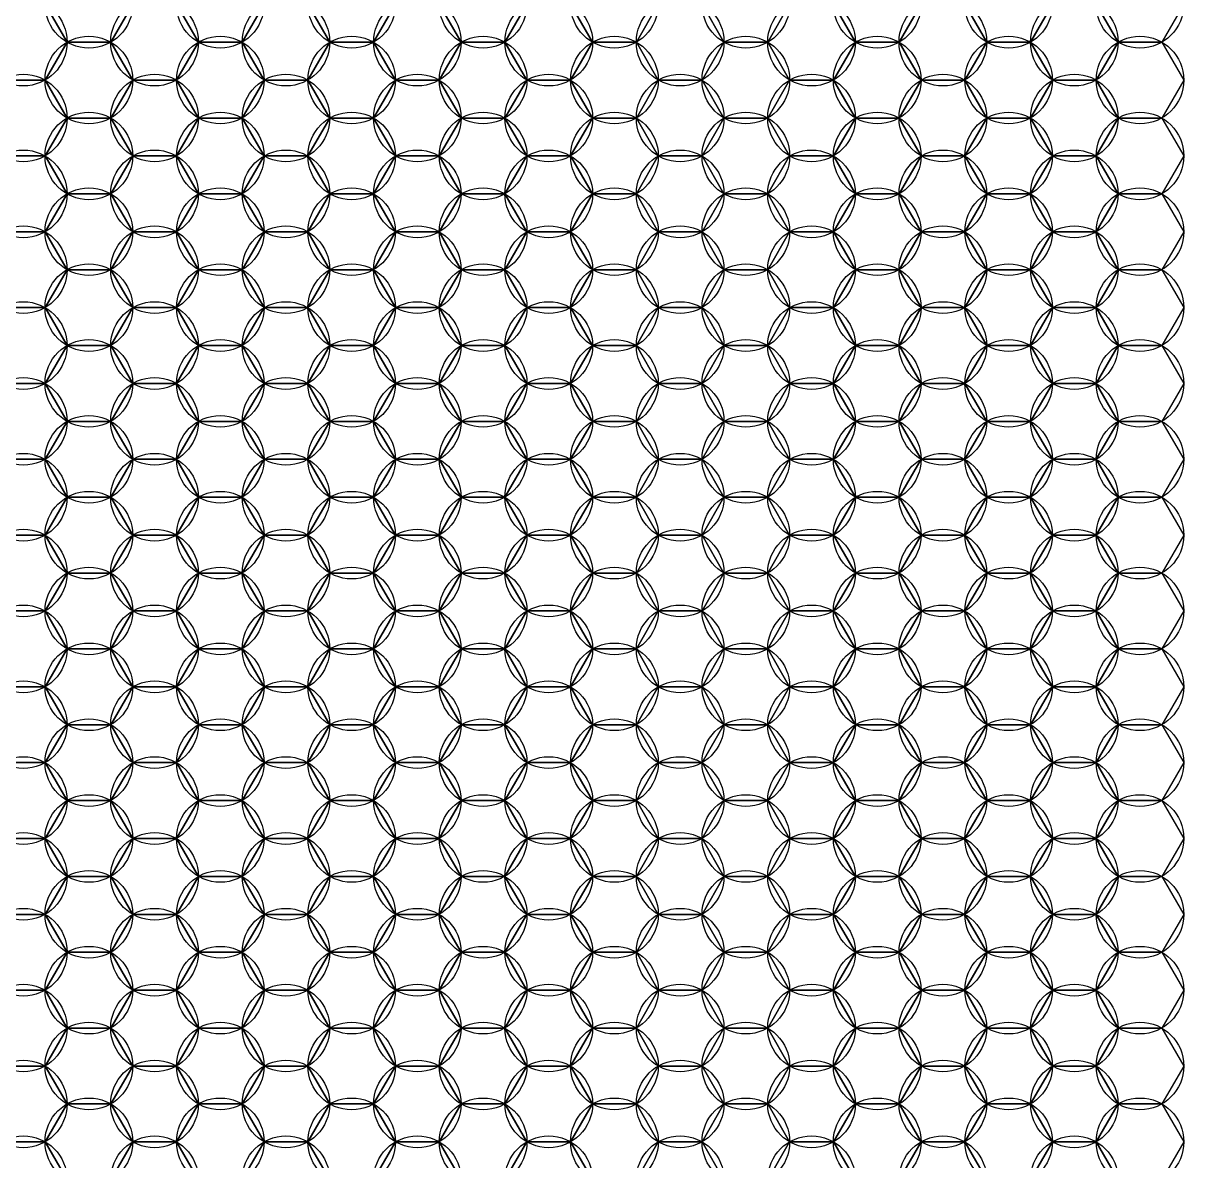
# Model space of a CAD drawing. Header units: millimetres. Extents: x 3015 to 4242, y 456 to 1532.
# Drawn here: x 4065.5 to 4237.4, y 628.6 to 797.1 of the extents above; entities that cross this region are included whole.
import ezdxf

# ---------------------------------------------------------------- set-up
doc = ezdxf.new("R2010")
doc.units = ezdxf.units.MM

msp = doc.modelspace()

# ---------------------------------------------------------------- linework, layer by layer
for points in [[(4068.78, 799.9), (4072.02, 805.52), (4078.51, 805.52), (4081.75, 799.9), (4078.51, 794.29), (4072.02, 794.29)], [(4088.24, 799.9), (4091.48, 805.52), (4097.97, 805.52), (4101.21, 799.9), (4097.97, 794.29), (4091.48, 794.29)], [(4107.7, 799.9), (4110.94, 805.52), (4117.43, 805.52), (4120.67, 799.9), (4117.43, 794.29), (4110.94, 794.29)], [(4127.16, 799.9), (4130.4, 805.52), (4136.89, 805.52), (4140.13, 799.9), (4136.89, 794.29), (4130.4, 794.29)], [(4146.62, 799.9), (4149.86, 805.52), (4156.35, 805.52), (4159.59, 799.9), (4156.35, 794.29), (4149.86, 794.29)], [(4166.08, 799.9), (4169.32, 805.52), (4175.81, 805.52), (4179.06, 799.9), (4175.81, 794.29), (4169.32, 794.29)], [(4185.54, 799.9), (4188.79, 805.52), (4195.27, 805.52), (4198.52, 799.9), (4195.27, 794.29), (4188.79, 794.29)], [(4205, 799.9), (4208.25, 805.52), (4214.73, 805.52), (4217.98, 799.9), (4214.73, 794.29), (4208.25, 794.29)], [(4224.46, 799.9), (4227.71, 805.52), (4234.19, 805.52), (4237.44, 799.9), (4234.19, 794.29), (4227.71, 794.29)], [(4059.05, 794.29), (4062.29, 799.9), (4068.78, 799.9), (4072.02, 794.29), (4068.78, 788.67), (4062.29, 788.67)], [(4078.51, 794.29), (4081.75, 799.9), (4088.24, 799.9), (4091.48, 794.29), (4088.24, 788.67), (4081.75, 788.67)], [(4097.97, 794.29), (4101.21, 799.9), (4107.7, 799.9), (4110.94, 794.29), (4107.7, 788.67), (4101.21, 788.67)], [(4117.43, 794.29), (4120.67, 799.9), (4127.16, 799.9), (4130.4, 794.29), (4127.16, 788.67), (4120.67, 788.67)], [(4136.89, 794.29), (4140.13, 799.9), (4146.62, 799.9), (4149.86, 794.29), (4146.62, 788.67), (4140.13, 788.67)], [(4156.35, 794.29), (4159.59, 799.9), (4166.08, 799.9), (4169.32, 794.29), (4166.08, 788.67), (4159.59, 788.67)], [(4175.81, 794.29), (4179.06, 799.9), (4185.54, 799.9), (4188.79, 794.29), (4185.54, 788.67), (4179.06, 788.67)], [(4195.27, 794.29), (4198.52, 799.9), (4205, 799.9), (4208.25, 794.29), (4205, 788.67), (4198.52, 788.67)], [(4214.73, 794.29), (4217.98, 799.9), (4224.46, 799.9), (4227.71, 794.29), (4224.46, 788.67), (4217.98, 788.67)], [(4068.78, 788.67), (4072.02, 794.29), (4078.51, 794.29), (4081.75, 788.67), (4078.51, 783.05), (4072.02, 783.05)], [(4088.24, 788.67), (4091.48, 794.29), (4097.97, 794.29), (4101.21, 788.67), (4097.97, 783.05), (4091.48, 783.05)], [(4107.7, 788.67), (4110.94, 794.29), (4117.43, 794.29), (4120.67, 788.67), (4117.43, 783.05), (4110.94, 783.05)], [(4127.16, 788.67), (4130.4, 794.29), (4136.89, 794.29), (4140.13, 788.67), (4136.89, 783.05), (4130.4, 783.05)], [(4146.62, 788.67), (4149.86, 794.29), (4156.35, 794.29), (4159.59, 788.67), (4156.35, 783.05), (4149.86, 783.05)], [(4166.08, 788.67), (4169.32, 794.29), (4175.81, 794.29), (4179.06, 788.67), (4175.81, 783.05), (4169.32, 783.05)], [(4185.54, 788.67), (4188.79, 794.29), (4195.27, 794.29), (4198.52, 788.67), (4195.27, 783.05), (4188.79, 783.05)], [(4205, 788.67), (4208.25, 794.29), (4214.73, 794.29), (4217.98, 788.67), (4214.73, 783.05), (4208.25, 783.05)], [(4224.46, 788.67), (4227.71, 794.29), (4234.19, 794.29), (4237.44, 788.67), (4234.19, 783.05), (4227.71, 783.05)], [(4059.05, 783.05), (4062.29, 788.67), (4068.78, 788.67), (4072.02, 783.05), (4068.78, 777.43), (4062.29, 777.43)], [(4078.51, 783.05), (4081.75, 788.67), (4088.24, 788.67), (4091.48, 783.05), (4088.24, 777.43), (4081.75, 777.43)], [(4097.97, 783.05), (4101.21, 788.67), (4107.7, 788.67), (4110.94, 783.05), (4107.7, 777.43), (4101.21, 777.43)], [(4117.43, 783.05), (4120.67, 788.67), (4127.16, 788.67), (4130.4, 783.05), (4127.16, 777.43), (4120.67, 777.43)], [(4136.89, 783.05), (4140.13, 788.67), (4146.62, 788.67), (4149.86, 783.05), (4146.62, 777.43), (4140.13, 777.43)], [(4156.35, 783.05), (4159.59, 788.67), (4166.08, 788.67), (4169.32, 783.05), (4166.08, 777.43), (4159.59, 777.43)], [(4175.81, 783.05), (4179.06, 788.67), (4185.54, 788.67), (4188.79, 783.05), (4185.54, 777.43), (4179.06, 777.43)], [(4195.27, 783.05), (4198.52, 788.67), (4205, 788.67), (4208.25, 783.05), (4205, 777.43), (4198.52, 777.43)], [(4214.73, 783.05), (4217.98, 788.67), (4224.46, 788.67), (4227.71, 783.05), (4224.46, 777.43), (4217.98, 777.43)], [(4068.78, 777.43), (4072.02, 783.05), (4078.51, 783.05), (4081.75, 777.43), (4078.51, 771.81), (4072.02, 771.81)], [(4088.24, 777.43), (4091.48, 783.05), (4097.97, 783.05), (4101.21, 777.43), (4097.97, 771.81), (4091.48, 771.81)], [(4107.7, 777.43), (4110.94, 783.05), (4117.43, 783.05), (4120.67, 777.43), (4117.43, 771.81), (4110.94, 771.81)], [(4127.16, 777.43), (4130.4, 783.05), (4136.89, 783.05), (4140.13, 777.43), (4136.89, 771.81), (4130.4, 771.81)], [(4146.62, 777.43), (4149.86, 783.05), (4156.35, 783.05), (4159.59, 777.43), (4156.35, 771.81), (4149.86, 771.81)], [(4166.08, 777.43), (4169.32, 783.05), (4175.81, 783.05), (4179.06, 777.43), (4175.81, 771.81), (4169.32, 771.81)], [(4185.54, 777.43), (4188.79, 783.05), (4195.27, 783.05), (4198.52, 777.43), (4195.27, 771.81), (4188.79, 771.81)], [(4205, 777.43), (4208.25, 783.05), (4214.73, 783.05), (4217.98, 777.43), (4214.73, 771.81), (4208.25, 771.81)], [(4224.46, 777.43), (4227.71, 783.05), (4234.19, 783.05), (4237.44, 777.43), (4234.19, 771.81), (4227.71, 771.81)], [(4059.05, 771.81), (4062.29, 777.43), (4068.78, 777.43), (4072.02, 771.81), (4068.78, 766.2), (4062.29, 766.2)], [(4078.51, 771.81), (4081.75, 777.43), (4088.24, 777.43), (4091.48, 771.81), (4088.24, 766.2), (4081.75, 766.2)], [(4097.97, 771.81), (4101.21, 777.43), (4107.7, 777.43), (4110.94, 771.81), (4107.7, 766.2), (4101.21, 766.2)], [(4117.43, 771.81), (4120.67, 777.43), (4127.16, 777.43), (4130.4, 771.81), (4127.16, 766.2), (4120.67, 766.2)], [(4136.89, 771.81), (4140.13, 777.43), (4146.62, 777.43), (4149.86, 771.81), (4146.62, 766.2), (4140.13, 766.2)], [(4156.35, 771.81), (4159.59, 777.43), (4166.08, 777.43), (4169.32, 771.81), (4166.08, 766.2), (4159.59, 766.2)], [(4175.81, 771.81), (4179.06, 777.43), (4185.54, 777.43), (4188.79, 771.81), (4185.54, 766.2), (4179.06, 766.2)], [(4195.27, 771.81), (4198.52, 777.43), (4205, 777.43), (4208.25, 771.81), (4205, 766.2), (4198.52, 766.2)], [(4214.73, 771.81), (4217.98, 777.43), (4224.46, 777.43), (4227.71, 771.81), (4224.46, 766.2), (4217.98, 766.2)], [(4068.78, 766.2), (4072.02, 771.81), (4078.51, 771.81), (4081.75, 766.2), (4078.51, 760.58), (4072.02, 760.58)], [(4088.24, 766.2), (4091.48, 771.81), (4097.97, 771.81), (4101.21, 766.2), (4097.97, 760.58), (4091.48, 760.58)], [(4107.7, 766.2), (4110.94, 771.81), (4117.43, 771.81), (4120.67, 766.2), (4117.43, 760.58), (4110.94, 760.58)], [(4127.16, 766.2), (4130.4, 771.81), (4136.89, 771.81), (4140.13, 766.2), (4136.89, 760.58), (4130.4, 760.58)], [(4146.62, 766.2), (4149.86, 771.81), (4156.35, 771.81), (4159.59, 766.2), (4156.35, 760.58), (4149.86, 760.58)], [(4166.08, 766.2), (4169.32, 771.81), (4175.81, 771.81), (4179.06, 766.2), (4175.81, 760.58), (4169.32, 760.58)], [(4185.54, 766.2), (4188.79, 771.81), (4195.27, 771.81), (4198.52, 766.2), (4195.27, 760.58), (4188.79, 760.58)], [(4205, 766.2), (4208.25, 771.81), (4214.73, 771.81), (4217.98, 766.2), (4214.73, 760.58), (4208.25, 760.58)], [(4224.46, 766.2), (4227.71, 771.81), (4234.19, 771.81), (4237.44, 766.2), (4234.19, 760.58), (4227.71, 760.58)], [(4059.05, 760.58), (4062.29, 766.2), (4068.78, 766.2), (4072.02, 760.58), (4068.78, 754.96), (4062.29, 754.96)], [(4078.51, 760.58), (4081.75, 766.2), (4088.24, 766.2), (4091.48, 760.58), (4088.24, 754.96), (4081.75, 754.96)], [(4097.97, 760.58), (4101.21, 766.2), (4107.7, 766.2), (4110.94, 760.58), (4107.7, 754.96), (4101.21, 754.96)], [(4117.43, 760.58), (4120.67, 766.2), (4127.16, 766.2), (4130.4, 760.58), (4127.16, 754.96), (4120.67, 754.96)], [(4136.89, 760.58), (4140.13, 766.2), (4146.62, 766.2), (4149.86, 760.58), (4146.62, 754.96), (4140.13, 754.96)], [(4156.35, 760.58), (4159.59, 766.2), (4166.08, 766.2), (4169.32, 760.58), (4166.08, 754.96), (4159.59, 754.96)], [(4175.81, 760.58), (4179.06, 766.2), (4185.54, 766.2), (4188.79, 760.58), (4185.54, 754.96), (4179.06, 754.96)], [(4195.27, 760.58), (4198.52, 766.2), (4205, 766.2), (4208.25, 760.58), (4205, 754.96), (4198.52, 754.96)], [(4214.73, 760.58), (4217.98, 766.2), (4224.46, 766.2), (4227.71, 760.58), (4224.46, 754.96), (4217.98, 754.96)], [(4068.78, 754.96), (4072.02, 760.58), (4078.51, 760.58), (4081.75, 754.96), (4078.51, 749.34), (4072.02, 749.34)], [(4088.24, 754.96), (4091.48, 760.58), (4097.97, 760.58), (4101.21, 754.96), (4097.97, 749.34), (4091.48, 749.34)], [(4107.7, 754.96), (4110.94, 760.58), (4117.43, 760.58), (4120.67, 754.96), (4117.43, 749.34), (4110.94, 749.34)], [(4127.16, 754.96), (4130.4, 760.58), (4136.89, 760.58), (4140.13, 754.96), (4136.89, 749.34), (4130.4, 749.34)], [(4146.62, 754.96), (4149.86, 760.58), (4156.35, 760.58), (4159.59, 754.96), (4156.35, 749.34), (4149.86, 749.34)], [(4166.08, 754.96), (4169.32, 760.58), (4175.81, 760.58), (4179.06, 754.96), (4175.81, 749.34), (4169.32, 749.34)], [(4185.54, 754.96), (4188.79, 760.58), (4195.27, 760.58), (4198.52, 754.96), (4195.27, 749.34), (4188.79, 749.34)], [(4205, 754.96), (4208.25, 760.58), (4214.73, 760.58), (4217.98, 754.96), (4214.73, 749.34), (4208.25, 749.34)], [(4224.46, 754.96), (4227.71, 760.58), (4234.19, 760.58), (4237.44, 754.96), (4234.19, 749.34), (4227.71, 749.34)], [(4059.05, 749.34), (4062.29, 754.96), (4068.78, 754.96), (4072.02, 749.34), (4068.78, 743.73), (4062.29, 743.73)], [(4078.51, 749.34), (4081.75, 754.96), (4088.24, 754.96), (4091.48, 749.34), (4088.24, 743.73), (4081.75, 743.73)], [(4097.97, 749.34), (4101.21, 754.96), (4107.7, 754.96), (4110.94, 749.34), (4107.7, 743.73), (4101.21, 743.73)], [(4117.43, 749.34), (4120.67, 754.96), (4127.16, 754.96), (4130.4, 749.34), (4127.16, 743.73), (4120.67, 743.73)], [(4136.89, 749.34), (4140.13, 754.96), (4146.62, 754.96), (4149.86, 749.34), (4146.62, 743.73), (4140.13, 743.73)], [(4156.35, 749.34), (4159.59, 754.96), (4166.08, 754.96), (4169.32, 749.34), (4166.08, 743.73), (4159.59, 743.73)], [(4175.81, 749.34), (4179.06, 754.96), (4185.54, 754.96), (4188.79, 749.34), (4185.54, 743.73), (4179.06, 743.73)], [(4195.27, 749.34), (4198.52, 754.96), (4205, 754.96), (4208.25, 749.34), (4205, 743.73), (4198.52, 743.73)], [(4214.73, 749.34), (4217.98, 754.96), (4224.46, 754.96), (4227.71, 749.34), (4224.46, 743.73), (4217.98, 743.73)], [(4068.78, 743.73), (4072.02, 749.34), (4078.51, 749.34), (4081.75, 743.73), (4078.51, 738.11), (4072.02, 738.11)], [(4088.24, 743.73), (4091.48, 749.34), (4097.97, 749.34), (4101.21, 743.73), (4097.97, 738.11), (4091.48, 738.11)], [(4107.7, 743.73), (4110.94, 749.34), (4117.43, 749.34), (4120.67, 743.73), (4117.43, 738.11), (4110.94, 738.11)], [(4127.16, 743.73), (4130.4, 749.34), (4136.89, 749.34), (4140.13, 743.73), (4136.89, 738.11), (4130.4, 738.11)], [(4146.62, 743.73), (4149.86, 749.34), (4156.35, 749.34), (4159.59, 743.73), (4156.35, 738.11), (4149.86, 738.11)], [(4166.08, 743.73), (4169.32, 749.34), (4175.81, 749.34), (4179.06, 743.73), (4175.81, 738.11), (4169.32, 738.11)], [(4185.54, 743.73), (4188.79, 749.34), (4195.27, 749.34), (4198.52, 743.73), (4195.27, 738.11), (4188.79, 738.11)], [(4205, 743.73), (4208.25, 749.34), (4214.73, 749.34), (4217.98, 743.73), (4214.73, 738.11), (4208.25, 738.11)], [(4224.46, 743.73), (4227.71, 749.34), (4234.19, 749.34), (4237.44, 743.73), (4234.19, 738.11), (4227.71, 738.11)], [(4059.05, 738.11), (4062.29, 743.73), (4068.78, 743.73), (4072.02, 738.11), (4068.78, 732.49), (4062.29, 732.49)], [(4078.51, 738.11), (4081.75, 743.73), (4088.24, 743.73), (4091.48, 738.11), (4088.24, 732.49), (4081.75, 732.49)], [(4097.97, 738.11), (4101.21, 743.73), (4107.7, 743.73), (4110.94, 738.11), (4107.7, 732.49), (4101.21, 732.49)], [(4117.43, 738.11), (4120.67, 743.73), (4127.16, 743.73), (4130.4, 738.11), (4127.16, 732.49), (4120.67, 732.49)], [(4136.89, 738.11), (4140.13, 743.73), (4146.62, 743.73), (4149.86, 738.11), (4146.62, 732.49), (4140.13, 732.49)], [(4156.35, 738.11), (4159.59, 743.73), (4166.08, 743.73), (4169.32, 738.11), (4166.08, 732.49), (4159.59, 732.49)], [(4175.81, 738.11), (4179.06, 743.73), (4185.54, 743.73), (4188.79, 738.11), (4185.54, 732.49), (4179.06, 732.49)], [(4195.27, 738.11), (4198.52, 743.73), (4205, 743.73), (4208.25, 738.11), (4205, 732.49), (4198.52, 732.49)], [(4214.73, 738.11), (4217.98, 743.73), (4224.46, 743.73), (4227.71, 738.11), (4224.46, 732.49), (4217.98, 732.49)], [(4068.78, 732.49), (4072.02, 738.11), (4078.51, 738.11), (4081.75, 732.49), (4078.51, 726.87), (4072.02, 726.87)], [(4088.24, 732.49), (4091.48, 738.11), (4097.97, 738.11), (4101.21, 732.49), (4097.97, 726.87), (4091.48, 726.87)], [(4107.7, 732.49), (4110.94, 738.11), (4117.43, 738.11), (4120.67, 732.49), (4117.43, 726.87), (4110.94, 726.87)], [(4127.16, 732.49), (4130.4, 738.11), (4136.89, 738.11), (4140.13, 732.49), (4136.89, 726.87), (4130.4, 726.87)], [(4146.62, 732.49), (4149.86, 738.11), (4156.35, 738.11), (4159.59, 732.49), (4156.35, 726.87), (4149.86, 726.87)], [(4166.08, 732.49), (4169.32, 738.11), (4175.81, 738.11), (4179.06, 732.49), (4175.81, 726.87), (4169.32, 726.87)], [(4185.54, 732.49), (4188.79, 738.11), (4195.27, 738.11), (4198.52, 732.49), (4195.27, 726.87), (4188.79, 726.87)], [(4205, 732.49), (4208.25, 738.11), (4214.73, 738.11), (4217.98, 732.49), (4214.73, 726.87), (4208.25, 726.87)], [(4224.46, 732.49), (4227.71, 738.11), (4234.19, 738.11), (4237.44, 732.49), (4234.19, 726.87), (4227.71, 726.87)], [(4059.05, 726.87), (4062.29, 732.49), (4068.78, 732.49), (4072.02, 726.87), (4068.78, 721.25), (4062.29, 721.25)], [(4078.51, 726.87), (4081.75, 732.49), (4088.24, 732.49), (4091.48, 726.87), (4088.24, 721.25), (4081.75, 721.25)], [(4097.97, 726.87), (4101.21, 732.49), (4107.7, 732.49), (4110.94, 726.87), (4107.7, 721.25), (4101.21, 721.25)], [(4117.43, 726.87), (4120.67, 732.49), (4127.16, 732.49), (4130.4, 726.87), (4127.16, 721.25), (4120.67, 721.25)], [(4136.89, 726.87), (4140.13, 732.49), (4146.62, 732.49), (4149.86, 726.87), (4146.62, 721.25), (4140.13, 721.25)], [(4156.35, 726.87), (4159.59, 732.49), (4166.08, 732.49), (4169.32, 726.87), (4166.08, 721.25), (4159.59, 721.25)], [(4175.81, 726.87), (4179.06, 732.49), (4185.54, 732.49), (4188.79, 726.87), (4185.54, 721.25), (4179.06, 721.25)], [(4195.27, 726.87), (4198.52, 732.49), (4205, 732.49), (4208.25, 726.87), (4205, 721.25), (4198.52, 721.25)], [(4214.73, 726.87), (4217.98, 732.49), (4224.46, 732.49), (4227.71, 726.87), (4224.46, 721.25), (4217.98, 721.25)], [(4068.78, 721.25), (4072.02, 726.87), (4078.51, 726.87), (4081.75, 721.25), (4078.51, 715.64), (4072.02, 715.64)], [(4088.24, 721.25), (4091.48, 726.87), (4097.97, 726.87), (4101.21, 721.25), (4097.97, 715.64), (4091.48, 715.64)], [(4107.7, 721.25), (4110.94, 726.87), (4117.43, 726.87), (4120.67, 721.25), (4117.43, 715.64), (4110.94, 715.64)], [(4127.16, 721.25), (4130.4, 726.87), (4136.89, 726.87), (4140.13, 721.25), (4136.89, 715.64), (4130.4, 715.64)], [(4146.62, 721.25), (4149.86, 726.87), (4156.35, 726.87), (4159.59, 721.25), (4156.35, 715.64), (4149.86, 715.64)], [(4166.08, 721.25), (4169.32, 726.87), (4175.81, 726.87), (4179.06, 721.25), (4175.81, 715.64), (4169.32, 715.64)], [(4185.54, 721.25), (4188.79, 726.87), (4195.27, 726.87), (4198.52, 721.25), (4195.27, 715.64), (4188.79, 715.64)], [(4205, 721.25), (4208.25, 726.87), (4214.73, 726.87), (4217.98, 721.25), (4214.73, 715.64), (4208.25, 715.64)], [(4224.46, 721.25), (4227.71, 726.87), (4234.19, 726.87), (4237.44, 721.25), (4234.19, 715.64), (4227.71, 715.64)], [(4059.05, 715.64), (4062.29, 721.25), (4068.78, 721.25), (4072.02, 715.64), (4068.78, 710.02), (4062.29, 710.02)], [(4078.51, 715.64), (4081.75, 721.25), (4088.24, 721.25), (4091.48, 715.64), (4088.24, 710.02), (4081.75, 710.02)], [(4097.97, 715.64), (4101.21, 721.25), (4107.7, 721.25), (4110.94, 715.64), (4107.7, 710.02), (4101.21, 710.02)], [(4117.43, 715.64), (4120.67, 721.25), (4127.16, 721.25), (4130.4, 715.64), (4127.16, 710.02), (4120.67, 710.02)], [(4136.89, 715.64), (4140.13, 721.25), (4146.62, 721.25), (4149.86, 715.64), (4146.62, 710.02), (4140.13, 710.02)], [(4156.35, 715.64), (4159.59, 721.25), (4166.08, 721.25), (4169.32, 715.64), (4166.08, 710.02), (4159.59, 710.02)], [(4175.81, 715.64), (4179.06, 721.25), (4185.54, 721.25), (4188.79, 715.64), (4185.54, 710.02), (4179.06, 710.02)], [(4195.27, 715.64), (4198.52, 721.25), (4205, 721.25), (4208.25, 715.64), (4205, 710.02), (4198.52, 710.02)], [(4214.73, 715.64), (4217.98, 721.25), (4224.46, 721.25), (4227.71, 715.64), (4224.46, 710.02), (4217.98, 710.02)], [(4068.78, 710.02), (4072.02, 715.64), (4078.51, 715.64), (4081.75, 710.02), (4078.51, 704.4), (4072.02, 704.4)], [(4088.24, 710.02), (4091.48, 715.64), (4097.97, 715.64), (4101.21, 710.02), (4097.97, 704.4), (4091.48, 704.4)], [(4107.7, 710.02), (4110.94, 715.64), (4117.43, 715.64), (4120.67, 710.02), (4117.43, 704.4), (4110.94, 704.4)], [(4127.16, 710.02), (4130.4, 715.64), (4136.89, 715.64), (4140.13, 710.02), (4136.89, 704.4), (4130.4, 704.4)], [(4146.62, 710.02), (4149.86, 715.64), (4156.35, 715.64), (4159.59, 710.02), (4156.35, 704.4), (4149.86, 704.4)], [(4166.08, 710.02), (4169.32, 715.64), (4175.81, 715.64), (4179.06, 710.02), (4175.81, 704.4), (4169.32, 704.4)], [(4185.54, 710.02), (4188.79, 715.64), (4195.27, 715.64), (4198.52, 710.02), (4195.27, 704.4), (4188.79, 704.4)], [(4205, 710.02), (4208.25, 715.64), (4214.73, 715.64), (4217.98, 710.02), (4214.73, 704.4), (4208.25, 704.4)], [(4224.46, 710.02), (4227.71, 715.64), (4234.19, 715.64), (4237.44, 710.02), (4234.19, 704.4), (4227.71, 704.4)], [(4059.05, 704.4), (4062.29, 710.02), (4068.78, 710.02), (4072.02, 704.4), (4068.78, 698.78), (4062.29, 698.78)], [(4078.51, 704.4), (4081.75, 710.02), (4088.24, 710.02), (4091.48, 704.4), (4088.24, 698.78), (4081.75, 698.78)], [(4097.97, 704.4), (4101.21, 710.02), (4107.7, 710.02), (4110.94, 704.4), (4107.7, 698.78), (4101.21, 698.78)], [(4117.43, 704.4), (4120.67, 710.02), (4127.16, 710.02), (4130.4, 704.4), (4127.16, 698.78), (4120.67, 698.78)], [(4136.89, 704.4), (4140.13, 710.02), (4146.62, 710.02), (4149.86, 704.4), (4146.62, 698.78), (4140.13, 698.78)], [(4156.35, 704.4), (4159.59, 710.02), (4166.08, 710.02), (4169.32, 704.4), (4166.08, 698.78), (4159.59, 698.78)], [(4175.81, 704.4), (4179.06, 710.02), (4185.54, 710.02), (4188.79, 704.4), (4185.54, 698.78), (4179.06, 698.78)], [(4195.27, 704.4), (4198.52, 710.02), (4205, 710.02), (4208.25, 704.4), (4205, 698.78), (4198.52, 698.78)], [(4214.73, 704.4), (4217.98, 710.02), (4224.46, 710.02), (4227.71, 704.4), (4224.46, 698.78), (4217.98, 698.78)], [(4068.78, 698.78), (4072.02, 704.4), (4078.51, 704.4), (4081.75, 698.78), (4078.51, 693.16), (4072.02, 693.16)], [(4088.24, 698.78), (4091.48, 704.4), (4097.97, 704.4), (4101.21, 698.78), (4097.97, 693.16), (4091.48, 693.16)], [(4107.7, 698.78), (4110.94, 704.4), (4117.43, 704.4), (4120.67, 698.78), (4117.43, 693.16), (4110.94, 693.16)], [(4127.16, 698.78), (4130.4, 704.4), (4136.89, 704.4), (4140.13, 698.78), (4136.89, 693.16), (4130.4, 693.16)], [(4146.62, 698.78), (4149.86, 704.4), (4156.35, 704.4), (4159.59, 698.78), (4156.35, 693.16), (4149.86, 693.16)], [(4166.08, 698.78), (4169.32, 704.4), (4175.81, 704.4), (4179.06, 698.78), (4175.81, 693.16), (4169.32, 693.16)], [(4185.54, 698.78), (4188.79, 704.4), (4195.27, 704.4), (4198.52, 698.78), (4195.27, 693.16), (4188.79, 693.16)], [(4205, 698.78), (4208.25, 704.4), (4214.73, 704.4), (4217.98, 698.78), (4214.73, 693.16), (4208.25, 693.16)], [(4224.46, 698.78), (4227.71, 704.4), (4234.19, 704.4), (4237.44, 698.78), (4234.19, 693.16), (4227.71, 693.16)], [(4059.05, 693.16), (4062.29, 698.78), (4068.78, 698.78), (4072.02, 693.16), (4068.78, 687.55), (4062.29, 687.55)], [(4078.51, 693.16), (4081.75, 698.78), (4088.24, 698.78), (4091.48, 693.16), (4088.24, 687.55), (4081.75, 687.55)], [(4097.97, 693.16), (4101.21, 698.78), (4107.7, 698.78), (4110.94, 693.16), (4107.7, 687.55), (4101.21, 687.55)], [(4117.43, 693.16), (4120.67, 698.78), (4127.16, 698.78), (4130.4, 693.16), (4127.16, 687.55), (4120.67, 687.55)], [(4136.89, 693.16), (4140.13, 698.78), (4146.62, 698.78), (4149.86, 693.16), (4146.62, 687.55), (4140.13, 687.55)], [(4156.35, 693.16), (4159.59, 698.78), (4166.08, 698.78), (4169.32, 693.16), (4166.08, 687.55), (4159.59, 687.55)], [(4175.81, 693.16), (4179.06, 698.78), (4185.54, 698.78), (4188.79, 693.16), (4185.54, 687.55), (4179.06, 687.55)], [(4195.27, 693.16), (4198.52, 698.78), (4205, 698.78), (4208.25, 693.16), (4205, 687.55), (4198.52, 687.55)], [(4214.73, 693.16), (4217.98, 698.78), (4224.46, 698.78), (4227.71, 693.16), (4224.46, 687.55), (4217.98, 687.55)], [(4068.78, 687.55), (4072.02, 693.16), (4078.51, 693.16), (4081.75, 687.55), (4078.51, 681.93), (4072.02, 681.93)], [(4088.24, 687.55), (4091.48, 693.16), (4097.97, 693.16), (4101.21, 687.55), (4097.97, 681.93), (4091.48, 681.93)], [(4107.7, 687.55), (4110.94, 693.16), (4117.43, 693.16), (4120.67, 687.55), (4117.43, 681.93), (4110.94, 681.93)], [(4127.16, 687.55), (4130.4, 693.16), (4136.89, 693.16), (4140.13, 687.55), (4136.89, 681.93), (4130.4, 681.93)], [(4146.62, 687.55), (4149.86, 693.16), (4156.35, 693.16), (4159.59, 687.55), (4156.35, 681.93), (4149.86, 681.93)], [(4166.08, 687.55), (4169.32, 693.16), (4175.81, 693.16), (4179.06, 687.55), (4175.81, 681.93), (4169.32, 681.93)], [(4185.54, 687.55), (4188.79, 693.16), (4195.27, 693.16), (4198.52, 687.55), (4195.27, 681.93), (4188.79, 681.93)], [(4205, 687.55), (4208.25, 693.16), (4214.73, 693.16), (4217.98, 687.55), (4214.73, 681.93), (4208.25, 681.93)], [(4224.46, 687.55), (4227.71, 693.16), (4234.19, 693.16), (4237.44, 687.55), (4234.19, 681.93), (4227.71, 681.93)], [(4059.05, 681.93), (4062.29, 687.55), (4068.78, 687.55), (4072.02, 681.93), (4068.78, 676.31), (4062.29, 676.31)], [(4078.51, 681.93), (4081.75, 687.55), (4088.24, 687.55), (4091.48, 681.93), (4088.24, 676.31), (4081.75, 676.31)], [(4097.97, 681.93), (4101.21, 687.55), (4107.7, 687.55), (4110.94, 681.93), (4107.7, 676.31), (4101.21, 676.31)], [(4117.43, 681.93), (4120.67, 687.55), (4127.16, 687.55), (4130.4, 681.93), (4127.16, 676.31), (4120.67, 676.31)], [(4136.89, 681.93), (4140.13, 687.55), (4146.62, 687.55), (4149.86, 681.93), (4146.62, 676.31), (4140.13, 676.31)], [(4156.35, 681.93), (4159.59, 687.55), (4166.08, 687.55), (4169.32, 681.93), (4166.08, 676.31), (4159.59, 676.31)], [(4175.81, 681.93), (4179.06, 687.55), (4185.54, 687.55), (4188.79, 681.93), (4185.54, 676.31), (4179.06, 676.31)], [(4195.27, 681.93), (4198.52, 687.55), (4205, 687.55), (4208.25, 681.93), (4205, 676.31), (4198.52, 676.31)], [(4214.73, 681.93), (4217.98, 687.55), (4224.46, 687.55), (4227.71, 681.93), (4224.46, 676.31), (4217.98, 676.31)], [(4068.78, 676.31), (4072.02, 681.93), (4078.51, 681.93), (4081.75, 676.31), (4078.51, 670.69), (4072.02, 670.69)], [(4088.24, 676.31), (4091.48, 681.93), (4097.97, 681.93), (4101.21, 676.31), (4097.97, 670.69), (4091.48, 670.69)], [(4107.7, 676.31), (4110.94, 681.93), (4117.43, 681.93), (4120.67, 676.31), (4117.43, 670.69), (4110.94, 670.69)], [(4127.16, 676.31), (4130.4, 681.93), (4136.89, 681.93), (4140.13, 676.31), (4136.89, 670.69), (4130.4, 670.69)], [(4146.62, 676.31), (4149.86, 681.93), (4156.35, 681.93), (4159.59, 676.31), (4156.35, 670.69), (4149.86, 670.69)], [(4166.08, 676.31), (4169.32, 681.93), (4175.81, 681.93), (4179.06, 676.31), (4175.81, 670.69), (4169.32, 670.69)], [(4185.54, 676.31), (4188.79, 681.93), (4195.27, 681.93), (4198.52, 676.31), (4195.27, 670.69), (4188.79, 670.69)], [(4205, 676.31), (4208.25, 681.93), (4214.73, 681.93), (4217.98, 676.31), (4214.73, 670.69), (4208.25, 670.69)], [(4224.46, 676.31), (4227.71, 681.93), (4234.19, 681.93), (4237.44, 676.31), (4234.19, 670.69), (4227.71, 670.69)], [(4059.05, 670.69), (4062.29, 676.31), (4068.78, 676.31), (4072.02, 670.69), (4068.78, 665.07), (4062.29, 665.07)], [(4078.51, 670.69), (4081.75, 676.31), (4088.24, 676.31), (4091.48, 670.69), (4088.24, 665.07), (4081.75, 665.07)], [(4097.97, 670.69), (4101.21, 676.31), (4107.7, 676.31), (4110.94, 670.69), (4107.7, 665.07), (4101.21, 665.07)], [(4117.43, 670.69), (4120.67, 676.31), (4127.16, 676.31), (4130.4, 670.69), (4127.16, 665.07), (4120.67, 665.07)], [(4136.89, 670.69), (4140.13, 676.31), (4146.62, 676.31), (4149.86, 670.69), (4146.62, 665.07), (4140.13, 665.07)], [(4156.35, 670.69), (4159.59, 676.31), (4166.08, 676.31), (4169.32, 670.69), (4166.08, 665.07), (4159.59, 665.07)], [(4175.81, 670.69), (4179.06, 676.31), (4185.54, 676.31), (4188.79, 670.69), (4185.54, 665.07), (4179.06, 665.07)], [(4195.27, 670.69), (4198.52, 676.31), (4205, 676.31), (4208.25, 670.69), (4205, 665.07), (4198.52, 665.07)], [(4214.73, 670.69), (4217.98, 676.31), (4224.46, 676.31), (4227.71, 670.69), (4224.46, 665.07), (4217.98, 665.07)], [(4068.78, 665.07), (4072.02, 670.69), (4078.51, 670.69), (4081.75, 665.07), (4078.51, 659.46), (4072.02, 659.46)], [(4088.24, 665.07), (4091.48, 670.69), (4097.97, 670.69), (4101.21, 665.07), (4097.97, 659.46), (4091.48, 659.46)], [(4107.7, 665.07), (4110.94, 670.69), (4117.43, 670.69), (4120.67, 665.07), (4117.43, 659.46), (4110.94, 659.46)], [(4127.16, 665.07), (4130.4, 670.69), (4136.89, 670.69), (4140.13, 665.07), (4136.89, 659.46), (4130.4, 659.46)], [(4146.62, 665.07), (4149.86, 670.69), (4156.35, 670.69), (4159.59, 665.07), (4156.35, 659.46), (4149.86, 659.46)], [(4166.08, 665.07), (4169.32, 670.69), (4175.81, 670.69), (4179.06, 665.07), (4175.81, 659.46), (4169.32, 659.46)], [(4185.54, 665.07), (4188.79, 670.69), (4195.27, 670.69), (4198.52, 665.07), (4195.27, 659.46), (4188.79, 659.46)], [(4205, 665.07), (4208.25, 670.69), (4214.73, 670.69), (4217.98, 665.07), (4214.73, 659.46), (4208.25, 659.46)], [(4224.46, 665.07), (4227.71, 670.69), (4234.19, 670.69), (4237.44, 665.07), (4234.19, 659.46), (4227.71, 659.46)], [(4059.05, 659.46), (4062.29, 665.07), (4068.78, 665.07), (4072.02, 659.46), (4068.78, 653.84), (4062.29, 653.84)], [(4078.51, 659.46), (4081.75, 665.07), (4088.24, 665.07), (4091.48, 659.46), (4088.24, 653.84), (4081.75, 653.84)], [(4097.97, 659.46), (4101.21, 665.07), (4107.7, 665.07), (4110.94, 659.46), (4107.7, 653.84), (4101.21, 653.84)], [(4117.43, 659.46), (4120.67, 665.07), (4127.16, 665.07), (4130.4, 659.46), (4127.16, 653.84), (4120.67, 653.84)], [(4136.89, 659.46), (4140.13, 665.07), (4146.62, 665.07), (4149.86, 659.46), (4146.62, 653.84), (4140.13, 653.84)], [(4156.35, 659.46), (4159.59, 665.07), (4166.08, 665.07), (4169.32, 659.46), (4166.08, 653.84), (4159.59, 653.84)], [(4175.81, 659.46), (4179.06, 665.07), (4185.54, 665.07), (4188.79, 659.46), (4185.54, 653.84), (4179.06, 653.84)], [(4195.27, 659.46), (4198.52, 665.07), (4205, 665.07), (4208.25, 659.46), (4205, 653.84), (4198.52, 653.84)], [(4214.73, 659.46), (4217.98, 665.07), (4224.46, 665.07), (4227.71, 659.46), (4224.46, 653.84), (4217.98, 653.84)], [(4068.78, 653.84), (4072.02, 659.46), (4078.51, 659.46), (4081.75, 653.84), (4078.51, 648.22), (4072.02, 648.22)], [(4088.24, 653.84), (4091.48, 659.46), (4097.97, 659.46), (4101.21, 653.84), (4097.97, 648.22), (4091.48, 648.22)], [(4107.7, 653.84), (4110.94, 659.46), (4117.43, 659.46), (4120.67, 653.84), (4117.43, 648.22), (4110.94, 648.22)], [(4127.16, 653.84), (4130.4, 659.46), (4136.89, 659.46), (4140.13, 653.84), (4136.89, 648.22), (4130.4, 648.22)], [(4146.62, 653.84), (4149.86, 659.46), (4156.35, 659.46), (4159.59, 653.84), (4156.35, 648.22), (4149.86, 648.22)], [(4166.08, 653.84), (4169.32, 659.46), (4175.81, 659.46), (4179.06, 653.84), (4175.81, 648.22), (4169.32, 648.22)], [(4185.54, 653.84), (4188.79, 659.46), (4195.27, 659.46), (4198.52, 653.84), (4195.27, 648.22), (4188.79, 648.22)], [(4205, 653.84), (4208.25, 659.46), (4214.73, 659.46), (4217.98, 653.84), (4214.73, 648.22), (4208.25, 648.22)], [(4224.46, 653.84), (4227.71, 659.46), (4234.19, 659.46), (4237.44, 653.84), (4234.19, 648.22), (4227.71, 648.22)], [(4059.05, 648.22), (4062.29, 653.84), (4068.78, 653.84), (4072.02, 648.22), (4068.78, 642.6), (4062.29, 642.6)], [(4078.51, 648.22), (4081.75, 653.84), (4088.24, 653.84), (4091.48, 648.22), (4088.24, 642.6), (4081.75, 642.6)], [(4097.97, 648.22), (4101.21, 653.84), (4107.7, 653.84), (4110.94, 648.22), (4107.7, 642.6), (4101.21, 642.6)], [(4117.43, 648.22), (4120.67, 653.84), (4127.16, 653.84), (4130.4, 648.22), (4127.16, 642.6), (4120.67, 642.6)], [(4136.89, 648.22), (4140.13, 653.84), (4146.62, 653.84), (4149.86, 648.22), (4146.62, 642.6), (4140.13, 642.6)], [(4156.35, 648.22), (4159.59, 653.84), (4166.08, 653.84), (4169.32, 648.22), (4166.08, 642.6), (4159.59, 642.6)], [(4175.81, 648.22), (4179.06, 653.84), (4185.54, 653.84), (4188.79, 648.22), (4185.54, 642.6), (4179.06, 642.6)], [(4195.27, 648.22), (4198.52, 653.84), (4205, 653.84), (4208.25, 648.22), (4205, 642.6), (4198.52, 642.6)], [(4214.73, 648.22), (4217.98, 653.84), (4224.46, 653.84), (4227.71, 648.22), (4224.46, 642.6), (4217.98, 642.6)], [(4068.78, 642.6), (4072.02, 648.22), (4078.51, 648.22), (4081.75, 642.6), (4078.51, 636.98), (4072.02, 636.98)], [(4088.24, 642.6), (4091.48, 648.22), (4097.97, 648.22), (4101.21, 642.6), (4097.97, 636.98), (4091.48, 636.98)], [(4107.7, 642.6), (4110.94, 648.22), (4117.43, 648.22), (4120.67, 642.6), (4117.43, 636.98), (4110.94, 636.98)], [(4127.16, 642.6), (4130.4, 648.22), (4136.89, 648.22), (4140.13, 642.6), (4136.89, 636.98), (4130.4, 636.98)], [(4146.62, 642.6), (4149.86, 648.22), (4156.35, 648.22), (4159.59, 642.6), (4156.35, 636.98), (4149.86, 636.98)], [(4166.08, 642.6), (4169.32, 648.22), (4175.81, 648.22), (4179.06, 642.6), (4175.81, 636.98), (4169.32, 636.98)], [(4185.54, 642.6), (4188.79, 648.22), (4195.27, 648.22), (4198.52, 642.6), (4195.27, 636.98), (4188.79, 636.98)], [(4205, 642.6), (4208.25, 648.22), (4214.73, 648.22), (4217.98, 642.6), (4214.73, 636.98), (4208.25, 636.98)], [(4224.46, 642.6), (4227.71, 648.22), (4234.19, 648.22), (4237.44, 642.6), (4234.19, 636.98), (4227.71, 636.98)], [(4059.05, 636.98), (4062.29, 642.6), (4068.78, 642.6), (4072.02, 636.98), (4068.78, 631.37), (4062.29, 631.37)], [(4078.51, 636.98), (4081.75, 642.6), (4088.24, 642.6), (4091.48, 636.98), (4088.24, 631.37), (4081.75, 631.37)], [(4097.97, 636.98), (4101.21, 642.6), (4107.7, 642.6), (4110.94, 636.98), (4107.7, 631.37), (4101.21, 631.37)], [(4117.43, 636.98), (4120.67, 642.6), (4127.16, 642.6), (4130.4, 636.98), (4127.16, 631.37), (4120.67, 631.37)], [(4136.89, 636.98), (4140.13, 642.6), (4146.62, 642.6), (4149.86, 636.98), (4146.62, 631.37), (4140.13, 631.37)], [(4156.35, 636.98), (4159.59, 642.6), (4166.08, 642.6), (4169.32, 636.98), (4166.08, 631.37), (4159.59, 631.37)], [(4175.81, 636.98), (4179.06, 642.6), (4185.54, 642.6), (4188.79, 636.98), (4185.54, 631.37), (4179.06, 631.37)], [(4195.27, 636.98), (4198.52, 642.6), (4205, 642.6), (4208.25, 636.98), (4205, 631.37), (4198.52, 631.37)], [(4214.73, 636.98), (4217.98, 642.6), (4224.46, 642.6), (4227.71, 636.98), (4224.46, 631.37), (4217.98, 631.37)], [(4068.78, 631.37), (4072.02, 636.98), (4078.51, 636.98), (4081.75, 631.37), (4078.51, 625.75), (4072.02, 625.75)], [(4088.24, 631.37), (4091.48, 636.98), (4097.97, 636.98), (4101.21, 631.37), (4097.97, 625.75), (4091.48, 625.75)], [(4107.7, 631.37), (4110.94, 636.98), (4117.43, 636.98), (4120.67, 631.37), (4117.43, 625.75), (4110.94, 625.75)], [(4127.16, 631.37), (4130.4, 636.98), (4136.89, 636.98), (4140.13, 631.37), (4136.89, 625.75), (4130.4, 625.75)], [(4146.62, 631.37), (4149.86, 636.98), (4156.35, 636.98), (4159.59, 631.37), (4156.35, 625.75), (4149.86, 625.75)], [(4166.08, 631.37), (4169.32, 636.98), (4175.81, 636.98), (4179.06, 631.37), (4175.81, 625.75), (4169.32, 625.75)], [(4185.54, 631.37), (4188.79, 636.98), (4195.27, 636.98), (4198.52, 631.37), (4195.27, 625.75), (4188.79, 625.75)], [(4205, 631.37), (4208.25, 636.98), (4214.73, 636.98), (4217.98, 631.37), (4214.73, 625.75), (4208.25, 625.75)], [(4224.46, 631.37), (4227.71, 636.98), (4234.19, 636.98), (4237.44, 631.37), (4234.19, 625.75), (4227.71, 625.75)], [(4059.05, 625.75), (4062.29, 631.37), (4068.78, 631.37), (4072.02, 625.75), (4068.78, 620.13), (4062.29, 620.13)], [(4078.51, 625.75), (4081.75, 631.37), (4088.24, 631.37), (4091.48, 625.75), (4088.24, 620.13), (4081.75, 620.13)], [(4097.97, 625.75), (4101.21, 631.37), (4107.7, 631.37), (4110.94, 625.75), (4107.7, 620.13), (4101.21, 620.13)], [(4117.43, 625.75), (4120.67, 631.37), (4127.16, 631.37), (4130.4, 625.75), (4127.16, 620.13), (4120.67, 620.13)], [(4136.89, 625.75), (4140.13, 631.37), (4146.62, 631.37), (4149.86, 625.75), (4146.62, 620.13), (4140.13, 620.13)], [(4156.35, 625.75), (4159.59, 631.37), (4166.08, 631.37), (4169.32, 625.75), (4166.08, 620.13), (4159.59, 620.13)], [(4175.81, 625.75), (4179.06, 631.37), (4185.54, 631.37), (4188.79, 625.75), (4185.54, 620.13), (4179.06, 620.13)], [(4195.27, 625.75), (4198.52, 631.37), (4205, 631.37), (4208.25, 625.75), (4205, 620.13), (4198.52, 620.13)], [(4214.73, 625.75), (4217.98, 631.37), (4224.46, 631.37), (4227.71, 625.75), (4224.46, 620.13), (4217.98, 620.13)]]:
    msp.add_lwpolyline(points, close=True)
for centre in [(4075.26, 799.9), (4094.72, 799.9), (4114.19, 799.9), (4133.65, 799.9), (4153.11, 799.9), (4172.57, 799.9), (4192.03, 799.9), (4211.49, 799.9), (4230.95, 799.9), (4065.53, 794.29), (4084.99, 794.29), (4104.45, 794.29), (4123.92, 794.29), (4143.38, 794.29), (4162.84, 794.29), (4182.3, 794.29), (4201.76, 794.29), (4221.22, 794.29), (4075.26, 788.67), (4094.72, 788.67), (4114.19, 788.67), (4133.65, 788.67), (4153.11, 788.67), (4172.57, 788.67), (4192.03, 788.67), (4211.49, 788.67), (4230.95, 788.67), (4065.53, 783.05), (4084.99, 783.05), (4104.45, 783.05), (4123.92, 783.05), (4143.38, 783.05), (4162.84, 783.05), (4182.3, 783.05), (4201.76, 783.05), (4221.22, 783.05), (4075.26, 777.43), (4094.72, 777.43), (4114.19, 777.43), (4133.65, 777.43), (4153.11, 777.43), (4172.57, 777.43), (4192.03, 777.43), (4211.49, 777.43), (4230.95, 777.43), (4065.53, 771.81), (4084.99, 771.81), (4104.45, 771.81), (4123.92, 771.81), (4143.38, 771.81), (4162.84, 771.81), (4182.3, 771.81), (4201.76, 771.81), (4221.22, 771.81), (4075.26, 766.2), (4094.72, 766.2), (4114.19, 766.2), (4133.65, 766.2), (4153.11, 766.2), (4172.57, 766.2), (4192.03, 766.2), (4211.49, 766.2), (4230.95, 766.2), (4065.53, 760.58), (4084.99, 760.58), (4104.45, 760.58), (4123.92, 760.58), (4143.38, 760.58), (4162.84, 760.58), (4182.3, 760.58), (4201.76, 760.58), (4221.22, 760.58), (4075.26, 754.96), (4094.72, 754.96), (4114.19, 754.96), (4133.65, 754.96), (4153.11, 754.96), (4172.57, 754.96), (4192.03, 754.96), (4211.49, 754.96), (4230.95, 754.96), (4065.53, 749.34), (4084.99, 749.34), (4104.45, 749.34), (4123.92, 749.34), (4143.38, 749.34), (4162.84, 749.34), (4182.3, 749.34), (4201.76, 749.34), (4221.22, 749.34), (4075.26, 743.73), (4094.72, 743.73), (4114.19, 743.73), (4133.65, 743.73), (4153.11, 743.73), (4172.57, 743.73), (4192.03, 743.73), (4211.49, 743.73), (4230.95, 743.73), (4065.53, 738.11), (4084.99, 738.11), (4104.45, 738.11), (4123.92, 738.11), (4143.38, 738.11), (4162.84, 738.11), (4182.3, 738.11), (4201.76, 738.11), (4221.22, 738.11), (4075.26, 732.49), (4094.72, 732.49), (4114.19, 732.49), (4133.65, 732.49), (4153.11, 732.49), (4172.57, 732.49), (4192.03, 732.49), (4211.49, 732.49), (4230.95, 732.49), (4065.53, 726.87), (4084.99, 726.87), (4104.45, 726.87), (4123.92, 726.87), (4143.38, 726.87), (4162.84, 726.87), (4182.3, 726.87), (4201.76, 726.87), (4221.22, 726.87), (4075.26, 721.25), (4094.72, 721.25), (4114.19, 721.25), (4133.65, 721.25), (4153.11, 721.25), (4172.57, 721.25), (4192.03, 721.25), (4211.49, 721.25), (4230.95, 721.25), (4065.53, 715.64), (4084.99, 715.64), (4104.45, 715.64), (4123.92, 715.64), (4143.38, 715.64), (4162.84, 715.64), (4182.3, 715.64), (4201.76, 715.64), (4221.22, 715.64), (4075.26, 710.02), (4094.72, 710.02), (4114.19, 710.02), (4133.65, 710.02), (4153.11, 710.02), (4172.57, 710.02), (4192.03, 710.02), (4211.49, 710.02), (4230.95, 710.02), (4065.53, 704.4), (4084.99, 704.4), (4104.45, 704.4), (4123.92, 704.4), (4143.38, 704.4), (4162.84, 704.4), (4182.3, 704.4), (4201.76, 704.4), (4221.22, 704.4), (4075.26, 698.78), (4094.72, 698.78), (4114.19, 698.78), (4133.65, 698.78), (4153.11, 698.78), (4172.57, 698.78), (4192.03, 698.78), (4211.49, 698.78), (4230.95, 698.78), (4065.53, 693.16), (4084.99, 693.16), (4104.45, 693.16), (4123.92, 693.16), (4143.38, 693.16), (4162.84, 693.16), (4182.3, 693.16), (4201.76, 693.16), (4221.22, 693.16), (4075.26, 687.55), (4094.72, 687.55), (4114.19, 687.55), (4133.65, 687.55), (4153.11, 687.55), (4172.57, 687.55), (4192.03, 687.55), (4211.49, 687.55), (4230.95, 687.55), (4065.53, 681.93), (4084.99, 681.93), (4104.45, 681.93), (4123.92, 681.93), (4143.38, 681.93), (4162.84, 681.93), (4182.3, 681.93), (4201.76, 681.93), (4221.22, 681.93), (4075.26, 676.31), (4094.72, 676.31), (4114.19, 676.31), (4133.65, 676.31), (4153.11, 676.31), (4172.57, 676.31), (4192.03, 676.31), (4211.49, 676.31), (4230.95, 676.31), (4065.53, 670.69), (4084.99, 670.69), (4104.45, 670.69), (4123.92, 670.69), (4143.38, 670.69), (4162.84, 670.69), (4182.3, 670.69), (4201.76, 670.69), (4221.22, 670.69), (4075.26, 665.07), (4094.72, 665.07), (4114.19, 665.07), (4133.65, 665.07), (4153.11, 665.07), (4172.57, 665.07), (4192.03, 665.07), (4211.49, 665.07), (4230.95, 665.07), (4065.53, 659.46), (4084.99, 659.46), (4104.45, 659.46), (4123.92, 659.46), (4143.38, 659.46), (4162.84, 659.46), (4182.3, 659.46), (4201.76, 659.46), (4221.22, 659.46), (4075.26, 653.84), (4094.72, 653.84), (4114.19, 653.84), (4133.65, 653.84), (4153.11, 653.84), (4172.57, 653.84), (4192.03, 653.84), (4211.49, 653.84), (4230.95, 653.84), (4065.53, 648.22), (4084.99, 648.22), (4104.45, 648.22), (4123.92, 648.22), (4143.38, 648.22), (4162.84, 648.22), (4182.3, 648.22), (4201.76, 648.22), (4221.22, 648.22), (4075.26, 642.6), (4094.72, 642.6), (4114.19, 642.6), (4133.65, 642.6), (4153.11, 642.6), (4172.57, 642.6), (4192.03, 642.6), (4211.49, 642.6), (4230.95, 642.6), (4065.53, 636.98), (4084.99, 636.98), (4104.45, 636.98), (4123.92, 636.98), (4143.38, 636.98), (4162.84, 636.98), (4182.3, 636.98), (4201.76, 636.98), (4221.22, 636.98), (4075.26, 631.37), (4094.72, 631.37), (4114.19, 631.37), (4133.65, 631.37), (4153.11, 631.37), (4172.57, 631.37), (4192.03, 631.37), (4211.49, 631.37), (4230.95, 631.37), (4065.53, 625.75), (4084.99, 625.75), (4104.45, 625.75), (4123.92, 625.75), (4143.38, 625.75), (4162.84, 625.75), (4182.3, 625.75), (4201.76, 625.75), (4221.22, 625.75)]:
    msp.add_circle(centre, 6.49)

doc.saveas('drawing.dxf')
